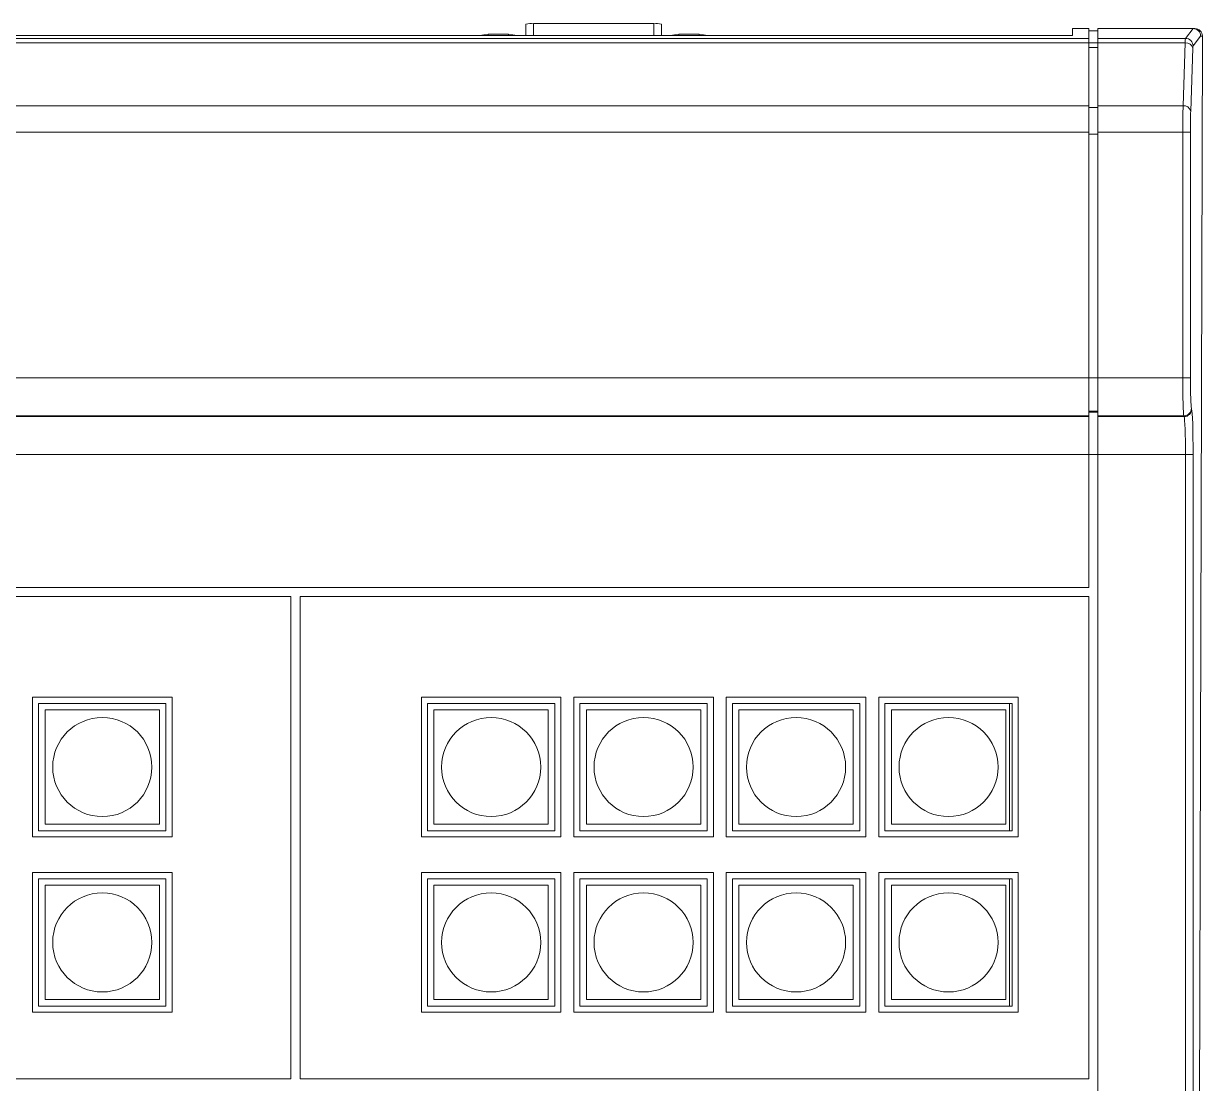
# Model space of a CAD drawing. Header units: millimetres. Extents: x 98 to 1129, y 87 to 737.
# Drawn here: x 376.3 to 531, y 265.1 to 404.2 of the extents above; entities that cross this region are included whole.
import ezdxf

# ---------------------------------------------------------------- set-up
doc = ezdxf.new("R2010")
doc.units = ezdxf.units.MM

msp = doc.modelspace()

# ---------------------------------------------------------------- linework, layer by layer
at = {"color": 7, "linetype": 'Continuous', "lineweight": 15}
for p, q in [((442.221, 404.065), (442.221, 402.602)), ((443.221, 404.142), (459, 404.142)), ((460, 402.602), (460, 404.065)), ((113.26, 402.215), (516.06, 402.215)), ((115.41, 402.602), (513.91, 402.602)), ((436.125, 402.602), (437.282, 402.756)), ((437.282, 402.756), (437.282, 402.602)), ((437.282, 402.756), (439.938, 402.756)), ((439.938, 402.756), (439.938, 402.602)), ((439.938, 402.756), (441.096, 402.602)), ((461.125, 402.602), (462.282, 402.756)), ((462.282, 402.756), (462.282, 402.602)), ((462.282, 402.756), (464.938, 402.756)), ((464.938, 402.756), (464.938, 402.602)), ((464.938, 402.756), (466.096, 402.602)), ((513.91, 403.499), (516.06, 403.499)), ((513.91, 403.498), (513.91, 403.499)), ((516.06, 403.498), (513.91, 403.498)), ((513.91, 403.498), (513.91, 402.602)), ((516.06, 403.499), (516.06, 403.498)), ((516.06, 403.498), (516.06, 402.215)), ((517.26, 403.198), (516.06, 403.198)), ((516.06, 402.215), (516.06, 401.614)), ((517.26, 403.499), (529.725, 403.499)), ((517.26, 403.498), (517.26, 403.499)), ((529.725, 403.498), (517.26, 403.498)), ((517.26, 402.215), (517.26, 403.498)), ((517.26, 402.215), (528.725, 402.215)), ((517.26, 401.614), (517.26, 402.215)), ((528.725, 402.215), (529.725, 403.498)), ((530.724, 402.499), (529.724, 401.216)), ((529.725, 403.499), (529.725, 403.498)), ((529.725, 403.499), (529.959, 403.499)), ((530.148, 92.133), (530.956, 402.499)), ((530.956, 402.499), (530.724, 402.499)), ((516.06, 401.614), (113.26, 401.614)), ((516.06, 401.627), (517.26, 401.627)), ((516.06, 401.614), (516.06, 393.379)), ((516.06, 401.025), (517.26, 401.025)), ((528.701, 401.614), (517.26, 401.614)), ((517.26, 393.379), (517.26, 401.614)), ((528.421, 393.379), (528.701, 401.614)), ((529.701, 400.916), (529.42, 392.681)), ((113.26, 393.379), (516.06, 393.379)), ((516.06, 389.889), (516.06, 393.379)), ((516.06, 393.135), (517.26, 393.135)), ((517.26, 393.379), (528.421, 393.379)), ((517.26, 393.379), (517.26, 389.889)), ((516.06, 389.889), (113.26, 389.889)), ((516.06, 389.889), (516.06, 357.683)), ((528.382, 389.889), (517.26, 389.889)), ((517.26, 357.683), (517.26, 389.889)), ((528.385, 357.683), (528.382, 389.889)), ((529.381, 389.889), (529.384, 357.683)), ((516.06, 389.645), (517.26, 389.645)), ((113.26, 357.683), (516.06, 357.683)), ((516.06, 357.683), (517.26, 357.683)), ((516.06, 352.71), (516.06, 357.683)), ((517.26, 357.683), (528.385, 357.683)), ((517.26, 357.683), (517.26, 352.71)), ((516.06, 352.71), (113.26, 352.71)), ((113.26, 352.6), (516.06, 352.6)), ((516.06, 353.307), (517.26, 353.307)), ((516.06, 353.197), (517.26, 353.197)), ((516.06, 352.71), (516.06, 352.6)), ((516.06, 352.6), (516.06, 347.627)), ((528.511, 352.71), (517.26, 352.71)), ((517.26, 352.6), (517.26, 352.71)), ((517.26, 352.6), (528.547, 352.6)), ((517.26, 347.627), (517.26, 352.6)), ((528.547, 352.6), (528.511, 352.71)), ((529.51, 353.705), (529.547, 353.595)), ((516.06, 347.627), (113.26, 347.627)), ((516.06, 347.627), (517.26, 347.627)), ((516.06, 347.627), (516.06, 330.187)), ((528.736, 347.627), (517.26, 347.627)), ((517.26, 98.196), (517.26, 347.627)), ((528.763, 98.196), (528.736, 347.627)), ((529.736, 347.628), (529.762, 98.197)), ((516.06, 330.187), (113.26, 330.187)), ((151.11, 328.987), (411.41, 328.987)), ((411.41, 328.987), (411.41, 265.737)), ((412.61, 265.737), (412.61, 328.987)), ((412.61, 328.987), (516.06, 328.987)), ((516.06, 328.987), (516.06, 265.737)), ((395.81, 315.787), (377.51, 315.787)), ((377.51, 315.787), (377.51, 297.487)), ((395.81, 297.487), (395.81, 315.787)), ((428.51, 315.787), (428.51, 297.487)), ((446.81, 315.787), (428.51, 315.787)), ((446.81, 297.487), (446.81, 315.787)), ((448.51, 315.787), (448.51, 297.487)), ((466.81, 315.787), (448.51, 315.787)), ((466.81, 297.487), (466.81, 315.787)), ((468.51, 315.787), (468.51, 297.487)), ((486.81, 315.787), (468.51, 315.787)), ((486.81, 297.487), (486.81, 315.787)), ((488.51, 315.787), (488.51, 297.487)), ((506.81, 315.787), (488.51, 315.787)), ((506.81, 297.487), (506.81, 315.787)), ((395.01, 314.987), (378.31, 314.987)), ((378.31, 314.987), (378.31, 298.287)), ((395.01, 298.287), (395.01, 314.987)), ((429.31, 314.987), (429.31, 298.287)), ((446.01, 314.987), (429.31, 314.987)), ((446.01, 298.287), (446.01, 314.987)), ((449.31, 314.987), (449.31, 298.287)), ((466.01, 314.987), (449.31, 314.987)), ((466.01, 298.287), (466.01, 314.987)), ((486.01, 314.987), (469.31, 314.987)), ((469.31, 314.987), (469.31, 298.287)), ((486.01, 298.287), (486.01, 314.987)), ((506.01, 314.987), (489.31, 314.987)), ((489.31, 314.987), (489.31, 298.287)), ((505.66, 298.287), (505.66, 314.987)), ((506.01, 298.287), (506.01, 314.987)), ((377.51, 297.487), (395.81, 297.487)), ((378.31, 298.287), (395.01, 298.287)), ((428.51, 297.487), (446.81, 297.487)), ((429.31, 298.287), (446.01, 298.287)), ((448.51, 297.487), (466.81, 297.487)), ((449.31, 298.287), (466.01, 298.287)), ((468.51, 297.487), (486.81, 297.487)), ((469.31, 298.287), (486.01, 298.287)), ((488.51, 297.487), (506.81, 297.487)), ((489.31, 298.287), (506.01, 298.287)), ((395.81, 292.787), (377.51, 292.787)), ((377.51, 292.787), (377.51, 274.487)), ((395.81, 274.487), (395.81, 292.787)), ((428.51, 292.787), (428.51, 274.487)), ((446.81, 292.787), (428.51, 292.787)), ((446.81, 274.487), (446.81, 292.787)), ((448.51, 292.787), (448.51, 274.487)), ((466.81, 292.787), (448.51, 292.787)), ((466.81, 274.487), (466.81, 292.787)), ((468.51, 292.787), (468.51, 274.487)), ((486.81, 292.787), (468.51, 292.787)), ((486.81, 274.487), (486.81, 292.787)), ((488.51, 292.787), (488.51, 274.487)), ((506.81, 292.787), (488.51, 292.787)), ((506.81, 274.487), (506.81, 292.787)), ((395.01, 291.987), (378.31, 291.987)), ((378.31, 291.987), (378.31, 275.287)), ((395.01, 275.287), (395.01, 291.987)), ((429.31, 291.987), (429.31, 275.287)), ((446.01, 291.987), (429.31, 291.987)), ((446.01, 275.287), (446.01, 291.987)), ((449.31, 291.987), (449.31, 275.287)), ((466.01, 291.987), (449.31, 291.987)), ((466.01, 275.287), (466.01, 291.987)), ((469.31, 291.987), (469.31, 275.287)), ((486.01, 291.987), (469.31, 291.987)), ((486.01, 275.287), (486.01, 291.987)), ((489.31, 291.987), (489.31, 275.287)), ((506.01, 291.987), (489.31, 291.987)), ((505.66, 275.287), (505.66, 291.987)), ((506.01, 275.287), (506.01, 291.987)), ((378.31, 275.287), (395.01, 275.287)), ((429.31, 275.287), (446.01, 275.287)), ((449.31, 275.287), (466.01, 275.287)), ((469.31, 275.287), (486.01, 275.287)), ((489.31, 275.287), (506.01, 275.287)), ((377.51, 274.487), (395.81, 274.487)), ((428.51, 274.487), (446.81, 274.487)), ((448.51, 274.487), (466.81, 274.487)), ((468.51, 274.487), (486.81, 274.487)), ((488.51, 274.487), (506.81, 274.487)), ((411.41, 265.737), (151.11, 265.737)), ((516.06, 265.737), (412.61, 265.737))]:
    msp.add_line(p, q, dxfattribs=at)
at = {"color": 8, "linetype": 'Continuous', "lineweight": 15}
for p, q in [((443.221, 404.142), (443.221, 402.602)), ((459, 404.142), (459, 402.602))]:
    msp.add_line(p, q, dxfattribs=at)
at = {"color": 7, "linetype": 'Continuous', "lineweight": 15, "flags": 128}
for points in [[(528.382, 389.889), (528.572, 389.889), (528.756, 389.889), (528.926, 389.889), (529.076, 389.889), (529.201, 389.889), (529.295, 389.889), (529.356, 389.889), (529.381, 389.889)], [(528.385, 357.683), (528.576, 357.683), (528.76, 357.683), (528.93, 357.683), (529.08, 357.683), (529.204, 357.683), (529.298, 357.683), (529.359, 357.683), (529.384, 357.683)], [(528.736, 347.627), (528.927, 347.627), (529.111, 347.627), (529.281, 347.627), (529.431, 347.628), (529.555, 347.628), (529.65, 347.628), (529.711, 347.628), (529.736, 347.628)]]:
    msp.add_lwpolyline(points, dxfattribs=at)
at = {"color": 7, "linetype": 'Continuous', "lineweight": 15}
for centre in [(386.66, 306.637), (437.66, 306.637), (457.66, 306.637), (477.66, 306.637), (497.66, 306.637), (386.66, 283.637), (437.66, 283.637), (457.66, 283.637), (477.66, 283.637), (497.66, 283.637)]:
    msp.add_circle(centre, 6.5, dxfattribs=at)
for centre, radius, start, end in [((442.955, 401.071), 3.082, 85.05178, 103.77883), ((459.265, 401.071), 3.082, 76.22117, 94.94822), ((528.723, 401.214), 1.001, 0.12211, 89.9067), ((529.725, 402.5), 1, 359.98859, 89.98238), ((529.723, 402.497), 1.001, 0.12346, 89.90535), ((528.807, 400.7), 0.919, 13.53324, 96.60644), ((528.527, 392.466), 0.919, 13.53328, 96.6064), ((528.509, 353.711), 1.001, 270.10472, 359.62165), ((528.546, 353.601), 1.001, 270.10607, 359.62115)]:
    msp.add_arc(centre, radius, start, end, dxfattribs=at)
for centre, major_axis, ratio, start_param, end_param in [((528.726, 400.217), (0, 2), 0.0175086, 0.0448807, 0.7980934), ((529.956, 402.499), (0.783, 0.625), 0.9972244, 5.6083514, 7.1790421), ((529.726, 400.217), (0, 1), 0.0350173, 0.0448779, 0.7980907), ((528.522, 389.889), (0, 5), 0.0280138, 0.798092, 1.570794), ((529.521, 389.889), (0, 4), 0.0350173, 0.7980907, 1.5707926), ((528.525, 357.683), (0, 5), 0.0280138, 1.570794, 3.0368705), ((529.524, 357.683), (0, 4), 0.0350173, 1.5707926, 3.0368692), ((528.526, 347.627), (-0.001, 5), 0.0420207, 4.7123836, 6.1784602), ((529.525, 347.628), (-0.001, 6), 0.0350173, 4.7123853, 6.1784618)]:
    msp.add_ellipse(centre, major_axis=major_axis, ratio=ratio, start_param=start_param, end_param=end_param, dxfattribs=at)
for points, knots in [([(379.16, 314.137), (379.16, 313.572), (379.16, 312.283), (379.16, 309.581), (379.16, 306.971), (379.16, 304.665), (379.16, 302.577), (379.16, 300.598), (379.16, 299.575), (379.16, 299.137)], [0, 0, 0, 0, 0.1399592, 0.319009, 0.4996701, 0.6198696, 0.7398212, 0.888608, 1, 1, 1, 1]), ([(394.16, 314.137), (393.594, 314.137), (392.306, 314.137), (389.713, 314.137), (386.999, 314.137), (384.318, 314.137), (381.805, 314.137), (380.064, 314.137), (379.35, 314.137), (379.16, 314.137)], [0, 0, 0, 0, 0.1399592, 0.3190098, 0.4793523, 0.6398195, 0.8078093, 0.9487288, 1, 1, 1, 1]), ([(394.16, 299.137), (394.16, 299.703), (394.16, 300.992), (394.16, 303.693), (394.16, 306.304), (394.16, 308.61), (394.16, 310.697), (394.16, 312.677), (394.16, 313.699), (394.16, 314.137)], [0, 0, 0, 0, 0.1399592, 0.319009, 0.4996701, 0.6198698, 0.7398213, 0.8886082, 1, 1, 1, 1]), ([(430.16, 314.137), (430.16, 313.572), (430.16, 312.283), (430.16, 309.581), (430.16, 306.971), (430.16, 304.665), (430.16, 302.577), (430.16, 300.598), (430.16, 299.575), (430.16, 299.137)], [0, 0, 0, 0, 0.1399592, 0.319009, 0.4996701, 0.6198696, 0.7398212, 0.888608, 1, 1, 1, 1]), ([(445.16, 314.137), (444.594, 314.137), (443.306, 314.137), (440.713, 314.137), (437.999, 314.137), (435.318, 314.137), (432.805, 314.137), (431.064, 314.137), (430.35, 314.137), (430.16, 314.137)], [0, 0, 0, 0, 0.1399595, 0.3190098, 0.4793523, 0.639819, 0.8078093, 0.9487288, 1, 1, 1, 1]), ([(445.16, 299.137), (445.16, 299.703), (445.16, 300.992), (445.16, 303.693), (445.16, 306.304), (445.16, 308.61), (445.16, 310.697), (445.16, 312.677), (445.16, 313.699), (445.16, 314.137)], [0, 0, 0, 0, 0.1399592, 0.319009, 0.4996701, 0.6198698, 0.7398213, 0.8886082, 1, 1, 1, 1]), ([(450.16, 314.137), (450.16, 313.572), (450.16, 312.283), (450.16, 309.581), (450.16, 306.971), (450.16, 304.665), (450.16, 302.577), (450.16, 300.598), (450.16, 299.575), (450.16, 299.137)], [0, 0, 0, 0, 0.1399592, 0.319009, 0.4996701, 0.6198696, 0.7398212, 0.888608, 1, 1, 1, 1]), ([(465.16, 314.137), (464.594, 314.137), (463.306, 314.137), (460.713, 314.137), (457.999, 314.137), (455.318, 314.137), (452.805, 314.137), (451.064, 314.137), (450.35, 314.137), (450.16, 314.137)], [0, 0, 0, 0, 0.1399595, 0.3190106, 0.4793531, 0.6398198, 0.8078101, 0.9487288, 1, 1, 1, 1]), ([(465.16, 299.137), (465.16, 299.703), (465.16, 300.992), (465.16, 303.693), (465.16, 306.304), (465.16, 308.61), (465.16, 310.697), (465.16, 312.677), (465.16, 313.699), (465.16, 314.137)], [0, 0, 0, 0, 0.1399592, 0.319009, 0.4996701, 0.6198698, 0.7398213, 0.8886082, 1, 1, 1, 1]), ([(470.16, 314.137), (470.16, 313.572), (470.16, 312.283), (470.16, 309.581), (470.16, 306.971), (470.16, 304.665), (470.16, 302.577), (470.16, 300.598), (470.16, 299.575), (470.16, 299.137)], [0, 0, 0, 0, 0.1399592, 0.319009, 0.4996701, 0.6198696, 0.7398212, 0.888608, 1, 1, 1, 1]), ([(485.16, 314.137), (484.594, 314.137), (483.306, 314.137), (480.713, 314.137), (477.999, 314.137), (475.318, 314.137), (472.805, 314.137), (471.064, 314.137), (470.35, 314.137), (470.16, 314.137)], [0, 0, 0, 0, 0.1399595, 0.3190098, 0.4793522, 0.6398199, 0.8078093, 0.9487288, 1, 1, 1, 1]), ([(485.16, 299.137), (485.16, 299.703), (485.16, 300.992), (485.16, 303.693), (485.16, 306.304), (485.16, 308.61), (485.16, 310.697), (485.16, 312.677), (485.16, 313.699), (485.16, 314.137)], [0, 0, 0, 0, 0.1399592, 0.319009, 0.4996701, 0.6198698, 0.7398213, 0.8886082, 1, 1, 1, 1]), ([(490.16, 314.137), (490.16, 313.572), (490.16, 312.283), (490.16, 309.581), (490.16, 306.971), (490.16, 304.665), (490.16, 302.577), (490.16, 300.598), (490.16, 299.575), (490.16, 299.137)], [0, 0, 0, 0, 0.1399592, 0.319009, 0.4996701, 0.6198696, 0.7398212, 0.888608, 1, 1, 1, 1]), ([(505.16, 314.137), (504.594, 314.137), (503.306, 314.137), (500.713, 314.137), (497.999, 314.137), (495.318, 314.137), (492.805, 314.137), (491.064, 314.137), (490.35, 314.137), (490.16, 314.137)], [0, 0, 0, 0, 0.1399595, 0.3190098, 0.4793523, 0.639819, 0.8078093, 0.9487288, 1, 1, 1, 1]), ([(505.16, 299.137), (505.16, 299.703), (505.16, 300.992), (505.16, 303.693), (505.16, 306.304), (505.16, 308.61), (505.16, 310.697), (505.16, 312.677), (505.16, 313.699), (505.16, 314.137)], [0, 0, 0, 0, 0.1399592, 0.319009, 0.4996701, 0.6198698, 0.7398213, 0.8886082, 1, 1, 1, 1]), ([(379.16, 299.137), (379.725, 299.137), (381.014, 299.137), (383.607, 299.137), (386.321, 299.137), (389.001, 299.137), (391.514, 299.137), (393.256, 299.137), (393.969, 299.137), (394.16, 299.137)], [0, 0, 0, 0, 0.1399596, 0.3190101, 0.4793526, 0.6398193, 0.8078095, 0.948729, 1, 1, 1, 1]), ([(430.16, 299.137), (430.725, 299.137), (432.014, 299.137), (434.607, 299.137), (437.321, 299.137), (440.001, 299.137), (442.514, 299.137), (444.256, 299.137), (444.969, 299.137), (445.16, 299.137)], [0, 0, 0, 0, 0.1399596, 0.3190097, 0.4793522, 0.6398198, 0.80781, 0.9487287, 1, 1, 1, 1]), ([(450.16, 299.137), (450.725, 299.137), (452.014, 299.137), (454.607, 299.137), (457.321, 299.137), (460.002, 299.137), (462.514, 299.137), (464.256, 299.137), (464.969, 299.137), (465.16, 299.137)], [0, 0, 0, 0, 0.1399589, 0.3190098, 0.4793523, 0.639819, 0.8078092, 0.9487287, 1, 1, 1, 1]), ([(470.16, 299.137), (470.725, 299.137), (472.014, 299.137), (474.607, 299.137), (477.321, 299.137), (480.001, 299.137), (482.514, 299.137), (484.256, 299.137), (484.969, 299.137), (485.16, 299.137)], [0, 0, 0, 0, 0.1399596, 0.3190097, 0.4793522, 0.639819, 0.8078092, 0.9487287, 1, 1, 1, 1]), ([(490.16, 299.137), (490.725, 299.137), (492.014, 299.137), (494.607, 299.137), (497.321, 299.137), (500.001, 299.137), (502.514, 299.137), (504.256, 299.137), (504.969, 299.137), (505.16, 299.137)], [0, 0, 0, 0, 0.1399596, 0.3190097, 0.4793522, 0.6398198, 0.8078092, 0.9487287, 1, 1, 1, 1]), ([(379.16, 291.137), (379.16, 290.572), (379.16, 289.283), (379.16, 286.581), (379.16, 283.971), (379.16, 281.665), (379.16, 279.577), (379.16, 277.598), (379.16, 276.575), (379.16, 276.137)], [0, 0, 0, 0, 0.1399592, 0.3190089, 0.4996701, 0.6198698, 0.7398213, 0.8886081, 1, 1, 1, 1]), ([(394.16, 291.137), (393.594, 291.137), (392.306, 291.137), (389.713, 291.137), (386.999, 291.137), (384.318, 291.137), (381.805, 291.137), (380.064, 291.137), (379.35, 291.137), (379.16, 291.137)], [0, 0, 0, 0, 0.1399593, 0.3190098, 0.4793523, 0.6398194, 0.8078092, 0.9487287, 1, 1, 1, 1]), ([(394.16, 276.137), (394.16, 276.703), (394.16, 277.992), (394.16, 280.693), (394.16, 283.304), (394.16, 285.61), (394.16, 287.697), (394.16, 289.677), (394.16, 290.699), (394.16, 291.137)], [0, 0, 0, 0, 0.1399592, 0.3190088, 0.49967, 0.6198696, 0.7398212, 0.888608, 1, 1, 1, 1]), ([(430.16, 291.137), (430.16, 290.572), (430.16, 289.283), (430.16, 286.581), (430.16, 283.971), (430.16, 281.665), (430.16, 279.577), (430.16, 277.598), (430.16, 276.575), (430.16, 276.137)], [0, 0, 0, 0, 0.1399592, 0.3190089, 0.4996701, 0.6198698, 0.7398213, 0.8886081, 1, 1, 1, 1]), ([(445.16, 291.137), (444.594, 291.137), (443.306, 291.137), (440.713, 291.137), (437.999, 291.137), (435.318, 291.137), (432.805, 291.137), (431.064, 291.137), (430.35, 291.137), (430.16, 291.137)], [0, 0, 0, 0, 0.1399596, 0.3190097, 0.4793522, 0.639819, 0.8078092, 0.9487287, 1, 1, 1, 1]), ([(445.16, 276.137), (445.16, 276.703), (445.16, 277.992), (445.16, 280.693), (445.16, 283.304), (445.16, 285.61), (445.16, 287.697), (445.16, 289.677), (445.16, 290.699), (445.16, 291.137)], [0, 0, 0, 0, 0.1399592, 0.3190088, 0.49967, 0.6198696, 0.7398212, 0.888608, 1, 1, 1, 1]), ([(450.16, 291.137), (450.16, 290.572), (450.16, 289.283), (450.16, 286.581), (450.16, 283.971), (450.16, 281.665), (450.16, 279.577), (450.16, 277.598), (450.16, 276.575), (450.16, 276.137)], [0, 0, 0, 0, 0.1399592, 0.3190089, 0.4996701, 0.6198698, 0.7398213, 0.8886081, 1, 1, 1, 1]), ([(465.16, 291.137), (464.594, 291.137), (463.306, 291.137), (460.713, 291.137), (457.999, 291.137), (455.318, 291.137), (452.805, 291.137), (451.064, 291.137), (450.35, 291.137), (450.16, 291.137)], [0, 0, 0, 0, 0.1399596, 0.3190106, 0.479353, 0.6398198, 0.80781, 0.9487287, 1, 1, 1, 1]), ([(465.16, 276.137), (465.16, 276.703), (465.16, 277.992), (465.16, 280.693), (465.16, 283.304), (465.16, 285.61), (465.16, 287.697), (465.16, 289.677), (465.16, 290.699), (465.16, 291.137)], [0, 0, 0, 0, 0.1399592, 0.3190088, 0.49967, 0.6198696, 0.7398212, 0.888608, 1, 1, 1, 1]), ([(470.16, 291.137), (470.16, 290.572), (470.16, 289.283), (470.16, 286.581), (470.16, 283.971), (470.16, 281.665), (470.16, 279.577), (470.16, 277.598), (470.16, 276.575), (470.16, 276.137)], [0, 0, 0, 0, 0.1399592, 0.3190089, 0.4996701, 0.6198698, 0.7398213, 0.8886081, 1, 1, 1, 1]), ([(485.16, 291.137), (484.594, 291.137), (483.306, 291.137), (480.713, 291.137), (477.999, 291.137), (475.318, 291.137), (472.805, 291.137), (471.064, 291.137), (470.35, 291.137), (470.16, 291.137)], [0, 0, 0, 0, 0.1399596, 0.3190097, 0.4793522, 0.6398199, 0.8078092, 0.9487287, 1, 1, 1, 1]), ([(485.16, 276.137), (485.16, 276.703), (485.16, 277.992), (485.16, 280.693), (485.16, 283.304), (485.16, 285.61), (485.16, 287.697), (485.16, 289.677), (485.16, 290.699), (485.16, 291.137)], [0, 0, 0, 0, 0.1399592, 0.3190088, 0.49967, 0.6198696, 0.7398212, 0.888608, 1, 1, 1, 1]), ([(490.16, 291.137), (490.16, 290.572), (490.16, 289.283), (490.16, 286.581), (490.16, 283.971), (490.16, 281.665), (490.16, 279.577), (490.16, 277.598), (490.16, 276.575), (490.16, 276.137)], [0, 0, 0, 0, 0.1399592, 0.3190089, 0.4996701, 0.6198698, 0.7398213, 0.8886081, 1, 1, 1, 1]), ([(505.16, 291.137), (504.594, 291.137), (503.306, 291.137), (500.713, 291.137), (497.999, 291.137), (495.318, 291.137), (492.805, 291.137), (491.064, 291.137), (490.35, 291.137), (490.16, 291.137)], [0, 0, 0, 0, 0.1399596, 0.3190097, 0.4793522, 0.639819, 0.8078092, 0.9487287, 1, 1, 1, 1]), ([(505.16, 276.137), (505.16, 276.703), (505.16, 277.992), (505.16, 280.693), (505.16, 283.304), (505.16, 285.61), (505.16, 287.697), (505.16, 289.677), (505.16, 290.699), (505.16, 291.137)], [0, 0, 0, 0, 0.1399592, 0.3190088, 0.49967, 0.6198696, 0.7398212, 0.888608, 1, 1, 1, 1]), ([(379.16, 276.137), (379.725, 276.137), (381.014, 276.137), (383.607, 276.137), (386.321, 276.137), (389.001, 276.137), (391.514, 276.137), (393.256, 276.137), (393.969, 276.137), (394.16, 276.137)], [0, 0, 0, 0, 0.1399596, 0.3190101, 0.4793526, 0.6398193, 0.8078095, 0.948729, 1, 1, 1, 1]), ([(430.16, 276.137), (430.725, 276.137), (432.014, 276.137), (434.607, 276.137), (437.321, 276.137), (440.001, 276.137), (442.514, 276.137), (444.256, 276.137), (444.969, 276.137), (445.16, 276.137)], [0, 0, 0, 0, 0.1399596, 0.3190097, 0.4793522, 0.6398198, 0.80781, 0.9487287, 1, 1, 1, 1]), ([(450.16, 276.137), (450.725, 276.137), (452.014, 276.137), (454.607, 276.137), (457.321, 276.137), (460.002, 276.137), (462.514, 276.137), (464.256, 276.137), (464.969, 276.137), (465.16, 276.137)], [0, 0, 0, 0, 0.1399589, 0.3190098, 0.4793523, 0.639819, 0.8078092, 0.9487287, 1, 1, 1, 1]), ([(470.16, 276.137), (470.725, 276.137), (472.014, 276.137), (474.607, 276.137), (477.321, 276.137), (480.001, 276.137), (482.514, 276.137), (484.256, 276.137), (484.969, 276.137), (485.16, 276.137)], [0, 0, 0, 0, 0.1399597, 0.3190097, 0.4793522, 0.639819, 0.8078092, 0.9487287, 1, 1, 1, 1]), ([(490.16, 276.137), (490.725, 276.137), (492.014, 276.137), (494.607, 276.137), (497.321, 276.137), (500.001, 276.137), (502.514, 276.137), (504.256, 276.137), (504.969, 276.137), (505.16, 276.137)], [0, 0, 0, 0, 0.1399596, 0.3190097, 0.4793522, 0.6398199, 0.8078092, 0.9487287, 1, 1, 1, 1])]:
    msp.add_open_spline(points, degree=3, knots=knots, dxfattribs=at)

doc.saveas('drawing.dxf')
